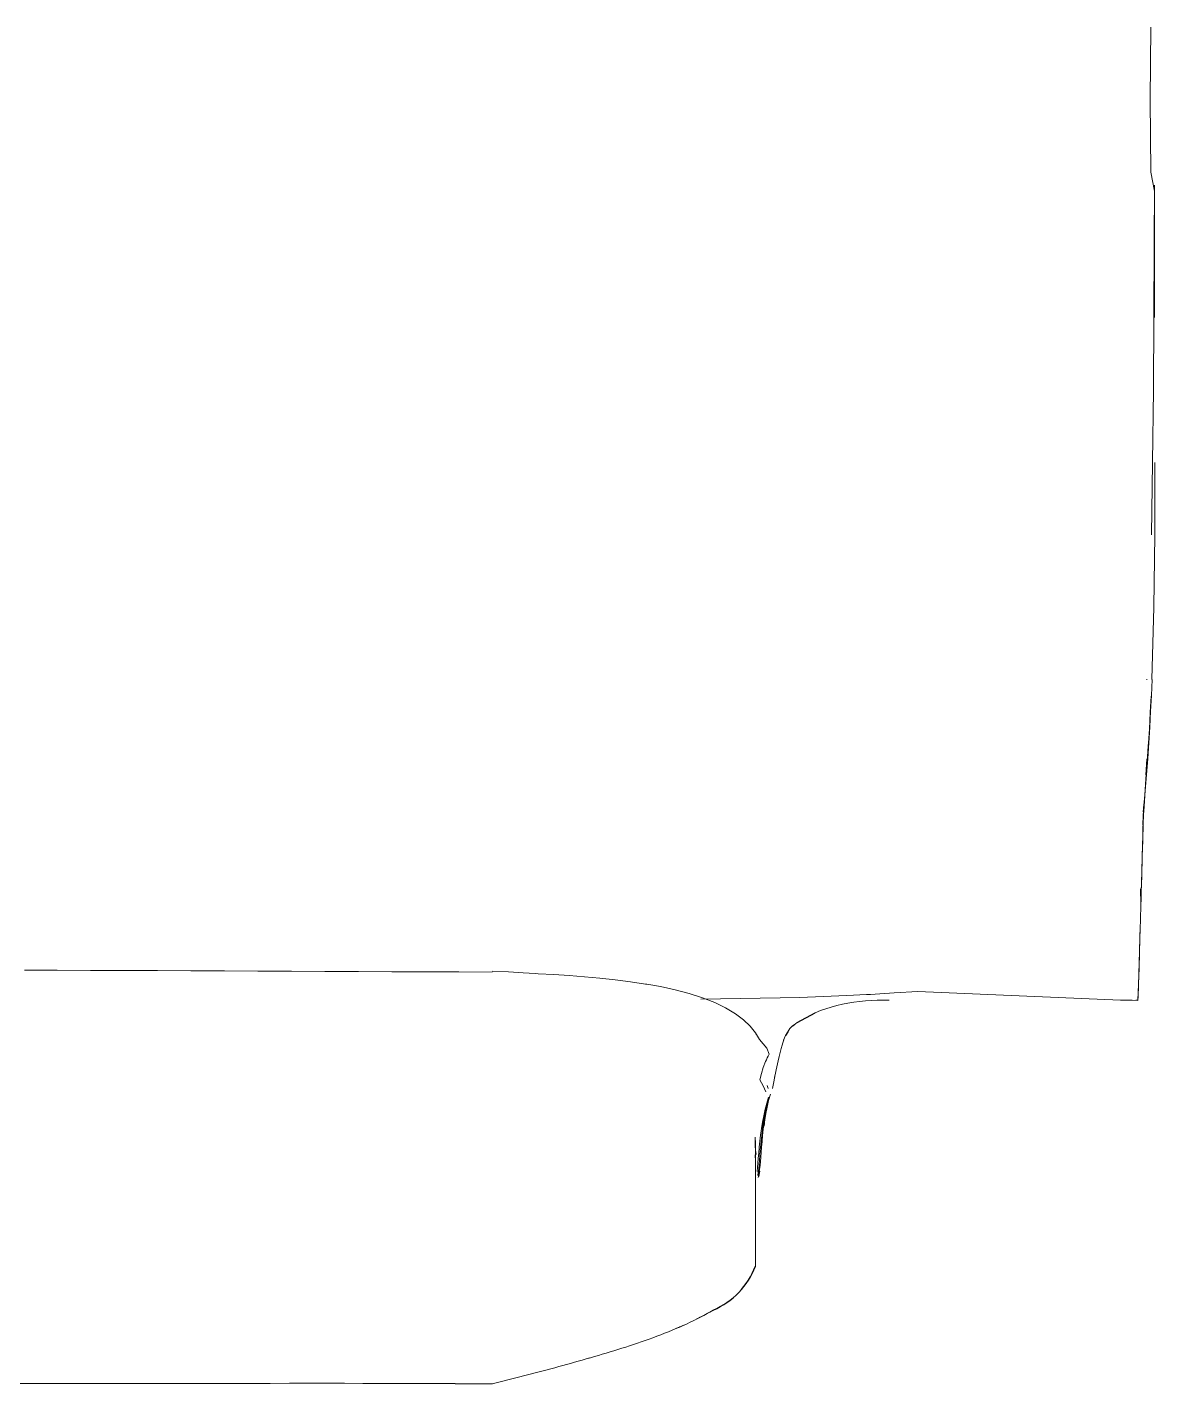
# Model space of a CAD drawing. Header units: inches. Extents: x -2 to 764, y -6 to 562.
# Drawn here: x 64.43 to 79.6, y 171.44 to 189.7 of the extents above; entities that cross this region are included whole.
import ezdxf

# ---------------------------------------------------------------- set-up
doc = ezdxf.new("R2010")
doc.units = ezdxf.units.IN
doc.header["$MEASUREMENT"] = 0
doc.layers.get('0').update_dxf_attribs({"true_color": 0xffffff})
doc.layers.add('SEAT', color=5, linetype='Continuous')

# ---------------------------------------------------------------- blocks, each defined once
blk = doc.blocks.new('LSD225X_0P')
at = {"layer": 'SEAT', "linetype": 'Continuous', "lineweight": 0}
for p, q in [((14.728, -24.26), (14.733, -23.282)), ((14.733, -25.236), (14.728, -24.26)), ((14.782, -25.49), (14.733, -25.236)), ((14.782, -25.412), (14.78, -26.214)), ((14.784, -26.213), (14.782, -25.412)), ((14.78, -26.214), (14.776, -27.19)), ((14.78, -26.214), (14.78, -26.214)), ((14.785, -27.19), (14.784, -26.213)), ((14.776, -27.19), (14.77, -28.167)), ((14.77, -28.167), (14.759, -29.143)), ((14.759, -29.143), (14.745, -30.118)), ((14.789, -30.117), (14.787, -29.142)), ((14.777, -31.091), (14.789, -30.117)), ((14.749, -32.064), (14.777, -31.091)), ((14.678, -32.064), (14.678, -32.064)), ((14.678, -32.064), (14.687, -32.064)), ((14.743, -32.278), (14.753, -32.064)), ((14.753, -32.064), (14.749, -32.064)), ((14.728, -32.51), (14.739, -32.287)), ((14.732, -32.492), (14.743, -32.278)), ((14.715, -32.733), (14.728, -32.51)), ((14.721, -32.706), (14.732, -32.492)), ((14.703, -32.915), (14.715, -32.733)), ((14.708, -32.919), (14.721, -32.706)), ((14.686, -33.178), (14.701, -32.956)), ((14.693, -33.133), (14.708, -32.919)), ((14.701, -32.955), (14.703, -32.915)), ((14.701, -32.956), (14.701, -32.955)), ((14.701, -32.955), (14.701, -32.955)), ((14.669, -33.347), (14.681, -33.133)), ((14.669, -33.401), (14.686, -33.178)), ((14.678, -33.347), (14.693, -33.133)), ((14.652, -33.623), (14.669, -33.401)), ((14.66, -33.56), (14.678, -33.347)), ((14.657, -33.56), (14.641, -33.774)), ((14.643, -33.774), (14.657, -33.56)), ((14.649, -33.681), (14.66, -33.56)), ((14.652, -33.623), (14.633, -33.846)), ((14.636, -33.774), (14.634, -33.881)), ((14.636, -33.888), (14.643, -33.774)), ((14.639, -33.82), (14.652, -33.623)), ((14.641, -33.774), (14.649, -33.681)), ((14.638, -33.808), (14.629, -34.025)), ((14.634, -33.881), (14.629, -33.987)), ((14.629, -33.987), (14.636, -33.888)), ((14.629, -34.025), (14.632, -33.949)), ((14.637, -33.801), (14.63, -34.018)), ((14.635, -33.869), (14.63, -34.011)), ((14.63, -34.011), (14.634, -33.881)), ((14.63, -34.018), (14.633, -33.939)), ((14.631, -33.987), (14.634, -33.881)), ((14.632, -33.949), (14.637, -33.866)), ((14.633, -33.939), (14.636, -33.867)), ((14.635, -33.869), (14.637, -33.801)), ((14.636, -33.867), (14.638, -33.808)), ((14.637, -33.866), (14.639, -33.82)), ((14.625, -34.222), (14.63, -34.011)), ((14.626, -34.197), (14.627, -34.127)), ((14.627, -34.127), (14.629, -34.057)), ((14.629, -34.057), (14.63, -34.018)), ((14.63, -34.016), (14.631, -34.009)), ((14.63, -34.011), (14.63, -34.011)), ((14.63, -34.018), (14.63, -34.016)), ((14.631, -34.006), (14.631, -33.987)), ((14.631, -34.009), (14.631, -34.006)), ((14.619, -34.443), (14.625, -34.232)), ((14.62, -34.406), (14.622, -34.336)), ((14.622, -34.336), (14.624, -34.267)), ((14.624, -34.267), (14.626, -34.197)), ((14.625, -34.223), (14.625, -34.222)), ((14.625, -34.227), (14.625, -34.223)), ((14.625, -34.232), (14.625, -34.227)), ((14.625, -34.232), (14.625, -34.232)), ((14.613, -34.653), (14.619, -34.443)), ((14.616, -34.546), (14.618, -34.476)), ((14.618, -34.476), (14.619, -34.449)), ((14.619, -34.437), (14.62, -34.406)), ((14.619, -34.439), (14.619, -34.437)), ((14.619, -34.447), (14.619, -34.439)), ((14.619, -34.443), (14.619, -34.443)), ((14.619, -34.443), (14.619, -34.443)), ((14.619, -34.443), (14.619, -34.443)), ((14.619, -34.449), (14.619, -34.447)), ((14.608, -34.868), (14.613, -34.663)), ((14.611, -34.755), (14.613, -34.685)), ((14.613, -34.685), (14.615, -34.615)), ((14.613, -34.654), (14.613, -34.653)), ((14.613, -34.659), (14.613, -34.654)), ((14.613, -34.663), (14.613, -34.659)), ((14.613, -34.663), (14.613, -34.663)), ((14.615, -34.615), (14.616, -34.546)), ((14.601, -35.09), (14.597, -34.884)), ((14.601, -35.09), (14.607, -34.879)), ((14.607, -34.894), (14.609, -34.825)), ((14.607, -34.87), (14.608, -34.868)), ((14.607, -34.874), (14.607, -34.87)), ((14.607, -34.877), (14.607, -34.874)), ((14.607, -34.874), (14.607, -34.874)), ((14.607, -34.874), (14.607, -34.874)), ((14.607, -34.874), (14.607, -34.874)), ((14.607, -34.879), (14.607, -34.877)), ((14.609, -34.825), (14.611, -34.755)), ((14.601, -35.085), (14.603, -35.034)), ((14.603, -35.034), (14.605, -34.964)), ((14.605, -34.964), (14.607, -34.894)), ((14.595, -35.305), (14.601, -35.09)), ((14.595, -35.311), (14.597, -35.243)), ((14.599, -35.173), (14.601, -35.103)), ((14.601, -35.087), (14.601, -35.085)), ((14.601, -35.092), (14.601, -35.087)), ((14.601, -35.093), (14.601, -35.092)), ((14.601, -35.103), (14.601, -35.093)), ((14.589, -35.519), (14.595, -35.305)), ((14.582, -35.734), (14.589, -35.521)), ((14.586, -35.623), (14.587, -35.572)), ((14.587, -35.572), (14.589, -35.521)), ((14.587, -35.572), (14.587, -35.572)), ((14.589, -35.521), (14.591, -35.457)), ((14.589, -35.521), (14.589, -35.519)), ((14.582, -35.738), (14.576, -35.951)), ((14.58, -35.826), (14.581, -35.775)), ((14.581, -35.775), (14.583, -35.724)), ((14.582, -35.735), (14.582, -35.734)), ((14.582, -35.736), (14.582, -35.735)), ((14.582, -35.736), (14.582, -35.736)), ((14.582, -35.736), (14.582, -35.737)), ((14.582, -35.737), (14.582, -35.738)), ((14.583, -35.724), (14.584, -35.674)), ((14.584, -35.674), (14.586, -35.623)), ((-0.28, -35.977), (-0.426, -35.976)), ((-0.133, -35.977), (-0.28, -35.977)), ((0.013, -35.978), (-0.133, -35.977)), ((0.464, -35.98), (0.013, -35.978)), ((0.915, -35.982), (0.464, -35.98)), ((14.576, -35.951), (14.569, -36.166)), ((14.573, -36.029), (14.575, -35.978)), ((14.575, -35.978), (14.576, -35.928)), ((14.576, -35.928), (14.578, -35.877)), ((14.578, -35.877), (14.58, -35.826)), ((1.365, -35.984), (0.915, -35.982)), ((1.816, -35.986), (1.365, -35.984)), ((2.267, -35.988), (1.816, -35.986)), ((2.717, -35.99), (2.267, -35.988)), ((3.168, -35.992), (2.717, -35.99)), ((3.619, -35.994), (3.168, -35.992)), ((4.069, -35.996), (3.619, -35.994)), ((4.52, -35.998), (4.069, -35.996)), ((4.971, -36), (4.52, -35.998)), ((5.421, -36.002), (4.971, -36)), ((5.872, -36.004), (5.421, -36.002)), ((5.872, -35.992), (6.088, -36.002)), ((6.088, -36.002), (6.285, -36.013)), ((6.285, -36.013), (6.45, -36.022)), ((6.45, -36.022), (6.491, -36.025)), ((6.491, -36.025), (6.698, -36.037)), ((6.698, -36.037), (6.905, -36.051)), ((6.905, -36.051), (7.112, -36.068)), ((7.112, -36.068), (7.319, -36.086)), ((7.319, -36.086), (7.525, -36.108)), ((7.525, -36.108), (7.731, -36.133)), ((7.731, -36.133), (7.935, -36.164)), ((7.935, -36.164), (7.952, -36.167)), ((14.569, -36.162), (14.57, -36.131)), ((14.569, -36.163), (14.569, -36.162)), ((14.569, -36.169), (14.569, -36.163)), ((14.57, -36.131), (14.572, -36.08)), ((14.572, -36.08), (14.573, -36.029)), ((7.952, -36.167), (8.137, -36.199)), ((8.137, -36.199), (8.333, -36.241)), ((8.333, -36.241), (8.523, -36.291)), ((8.523, -36.291), (8.702, -36.348)), ((10.009, -36.345), (8.679, -36.368)), ((10.327, -36.334), (10.009, -36.345)), ((10.645, -36.32), (10.327, -36.334)), ((10.907, -36.307), (10.645, -36.32)), ((10.964, -36.304), (10.907, -36.307)), ((11.281, -36.285), (10.964, -36.304)), ((11.599, -36.265), (11.281, -36.285)), ((11.599, -36.265), (14.325, -36.381)), ((14.569, -36.166), (14.562, -36.381)), ((14.562, -36.384), (14.564, -36.334)), ((14.564, -36.334), (14.565, -36.283)), ((14.565, -36.283), (14.567, -36.232)), ((14.567, -36.232), (14.569, -36.181)), ((14.569, -36.166), (14.569, -36.166)), ((14.569, -36.166), (14.569, -36.166)), ((14.569, -36.166), (14.569, -36.166)), ((14.569, -36.17), (14.569, -36.169)), ((14.569, -36.181), (14.569, -36.17)), ((8.702, -36.348), (8.867, -36.412)), ((8.867, -36.412), (9.012, -36.483)), ((9.012, -36.483), (9.147, -36.564)), ((10.218, -36.55), (10.288, -36.522)), ((10.288, -36.522), (10.36, -36.496)), ((10.36, -36.496), (10.433, -36.474)), ((10.433, -36.474), (10.507, -36.454)), ((10.507, -36.454), (10.583, -36.437)), ((10.583, -36.437), (10.659, -36.422)), ((10.659, -36.422), (10.737, -36.41)), ((10.737, -36.41), (10.815, -36.4)), ((10.815, -36.4), (10.894, -36.392)), ((10.894, -36.392), (10.973, -36.386)), ((10.973, -36.386), (11.053, -36.383)), ((11.053, -36.383), (11.133, -36.381)), ((11.133, -36.381), (11.211, -36.381)), ((14.325, -36.381), (14.325, -36.381)), ((14.325, -36.381), (14.325, -36.381)), ((14.325, -36.381), (14.403, -36.381)), ((14.403, -36.381), (14.483, -36.382)), ((14.444, -36.381), (14.444, -36.381)), ((14.444, -36.381), (14.444, -36.381)), ((14.483, -36.382), (14.562, -36.384)), ((14.503, -36.381), (14.503, -36.381)), ((14.503, -36.381), (14.503, -36.381)), ((14.562, -36.381), (14.533, -36.381)), ((14.533, -36.381), (14.533, -36.381)), ((9.147, -36.564), (9.253, -36.646)), ((9.253, -36.646), (9.343, -36.732)), ((9.954, -36.698), (9.933, -36.713)), ((9.952, -36.694), (9.954, -36.698)), ((9.954, -36.698), (9.976, -36.683)), ((9.343, -36.732), (9.414, -36.82)), ((9.409, -36.84), (9.409, -36.837)), ((9.414, -36.82), (9.47, -36.909)), ((9.793, -36.922), (9.806, -36.887)), ((9.806, -36.887), (9.819, -36.857)), ((9.862, -36.784), (9.847, -36.806)), ((9.878, -36.763), (9.862, -36.784)), ((9.872, -36.762), (9.877, -36.764)), ((9.877, -36.762), (9.878, -36.763)), ((9.877, -36.764), (9.878, -36.763)), ((9.878, -36.763), (9.895, -36.746)), ((9.895, -36.746), (9.913, -36.728)), ((9.913, -36.728), (9.914, -36.728)), ((9.47, -36.909), (9.568, -37.029)), ((9.568, -37.029), (9.596, -37.109)), ((9.74, -37.102), (9.75, -37.066)), ((9.75, -37.066), (9.759, -37.03)), ((9.759, -37.03), (9.772, -36.986)), ((9.772, -36.986), (9.782, -36.954)), ((9.782, -36.954), (9.795, -36.916)), ((9.795, -36.916), (9.793, -36.922)), ((9.793, -36.922), (9.793, -36.922)), ((9.519, -37.288), (9.549, -37.208)), ((9.549, -37.208), (9.56, -37.183)), ((9.56, -37.183), (9.572, -37.158)), ((9.572, -37.158), (9.583, -37.134)), ((9.596, -37.109), (9.583, -37.134)), ((9.701, -37.279), (9.709, -37.238)), ((9.709, -37.238), (9.718, -37.197)), ((9.718, -37.197), (9.731, -37.139)), ((9.731, -37.139), (9.74, -37.102)), ((9.471, -37.455), (9.493, -37.37)), ((9.493, -37.37), (9.519, -37.288)), ((9.659, -37.482), (9.674, -37.404)), ((9.674, -37.404), (9.668, -37.437)), ((9.668, -37.437), (9.671, -37.422)), ((9.671, -37.422), (9.683, -37.362)), ((9.683, -37.362), (9.692, -37.32)), ((9.692, -37.32), (9.701, -37.279)), ((9.495, -37.496), (9.471, -37.455)), ((9.517, -37.535), (9.495, -37.496)), ((9.535, -37.575), (9.517, -37.535)), ((9.551, -37.616), (9.535, -37.575)), ((9.584, -37.571), (9.572, -37.531)), ((9.642, -37.57), (9.65, -37.526)), ((9.65, -37.526), (9.659, -37.482)), ((9.543, -37.851), (9.566, -37.768)), ((9.561, -37.86), (9.581, -37.774)), ((9.565, -37.813), (9.587, -37.73)), ((9.566, -37.768), (9.591, -37.686)), ((9.591, -37.734), (9.571, -37.82)), ((9.581, -37.774), (9.591, -37.734)), ((9.587, -37.73), (9.614, -37.648)), ((9.507, -38.024), (9.524, -37.937)), ((9.514, -38.073), (9.528, -37.986)), ((9.524, -37.937), (9.543, -37.851)), ((9.528, -37.986), (9.545, -37.899)), ((9.53, -38.033), (9.544, -37.946)), ((9.554, -37.906), (9.54, -37.993)), ((9.544, -37.946), (9.561, -37.86)), ((9.545, -37.899), (9.565, -37.813)), ((9.571, -37.82), (9.554, -37.906)), ((9.481, -38.197), (9.493, -38.111)), ((9.493, -38.111), (9.507, -38.024)), ((9.493, -38.243), (9.503, -38.159)), ((9.503, -38.159), (9.514, -38.073)), ((9.509, -38.203), (9.518, -38.119)), ((9.518, -38.119), (9.53, -38.033)), ((9.529, -38.079), (9.534, -38.038)), ((9.532, -38.051), (9.529, -38.079)), ((9.54, -37.993), (9.532, -38.051)), ((9.409, -38.227), (9.413, -38.45)), ((9.409, -38.227), (9.413, -38.439)), ((9.41, -38.235), (9.413, -38.45)), ((9.413, -38.462), (9.41, -38.235)), ((9.413, -38.468), (9.41, -38.243)), ((9.41, -38.243), (9.413, -38.462)), ((9.413, -38.488), (9.411, -38.261)), ((9.411, -38.261), (9.413, -38.481)), ((9.413, -38.503), (9.412, -38.271)), ((9.413, -38.526), (9.413, -38.293)), ((9.464, -38.362), (9.472, -38.281)), ((9.472, -38.281), (9.481, -38.197)), ((9.479, -38.4), (9.486, -38.323)), ((9.486, -38.323), (9.493, -38.243)), ((9.496, -38.36), (9.502, -38.284)), ((9.502, -38.284), (9.509, -38.203)), ((9.411, -38.495), (9.413, -38.424)), ((9.413, -38.434), (9.411, -38.506)), ((9.411, -38.495), (9.413, -38.45)), ((9.411, -38.495), (9.412, -38.485)), ((9.411, -38.506), (9.411, -38.495)), ((9.412, -38.485), (9.413, -38.424)), ((9.416, -38.429), (9.413, -38.395)), ((9.413, -38.395), (9.417, -38.451)), ((9.416, -38.425), (9.413, -38.396)), ((9.413, -38.396), (9.418, -38.451)), ((9.416, -38.423), (9.413, -38.398)), ((9.413, -38.398), (9.419, -38.451)), ((9.42, -38.452), (9.413, -38.4)), ((9.413, -38.4), (9.416, -38.422)), ((9.421, -38.454), (9.413, -38.403)), ((9.413, -38.403), (9.417, -38.428)), ((9.422, -38.456), (9.413, -38.407)), ((9.413, -38.407), (9.418, -38.434)), ((9.422, -38.458), (9.413, -38.409)), ((9.413, -38.409), (9.418, -38.435)), ((9.413, -38.439), (9.413, -38.434)), ((9.413, -38.445), (9.413, -38.439)), ((9.413, -38.45), (9.413, -38.445)), ((9.413, -38.45), (9.413, -38.456)), ((9.413, -38.456), (9.413, -38.462)), ((9.413, -38.462), (9.413, -38.468)), ((9.413, -38.481), (9.413, -38.488)), ((9.413, -38.488), (9.413, -38.495)), ((9.413, -38.495), (9.413, -38.503)), ((9.413, -38.518), (9.413, -38.526)), ((9.416, -38.391), (9.415, -38.375)), ((9.416, -38.408), (9.416, -38.391)), ((9.416, -38.425), (9.416, -38.408)), ((9.416, -38.422), (9.421, -38.454)), ((9.416, -38.423), (9.42, -38.452)), ((9.416, -38.443), (9.416, -38.425)), ((9.419, -38.451), (9.416, -38.425)), ((9.418, -38.451), (9.416, -38.429)), ((9.417, -38.451), (9.416, -38.436)), ((9.416, -38.462), (9.416, -38.443)), ((9.416, -38.482), (9.416, -38.462)), ((9.416, -38.502), (9.416, -38.482)), ((9.416, -38.523), (9.416, -38.502)), ((9.416, -38.545), (9.416, -38.523)), ((9.417, -38.428), (9.422, -38.456)), ((9.418, -38.434), (9.422, -38.458)), ((9.446, -38.576), (9.452, -38.51)), ((9.452, -38.51), (9.458, -38.439)), ((9.458, -38.439), (9.464, -38.362)), ((9.463, -38.596), (9.468, -38.536)), ((9.468, -38.536), (9.474, -38.471)), ((9.474, -38.471), (9.479, -38.4)), ((9.48, -38.555), (9.485, -38.496)), ((9.485, -38.496), (9.49, -38.431)), ((9.49, -38.431), (9.496, -38.36)), ((9.415, -38.617), (9.413, -38.836)), ((9.413, -38.825), (9.415, -38.642)), ((9.415, -38.642), (9.413, -38.851)), ((9.413, -38.851), (9.414, -38.668)), ((9.414, -38.668), (9.413, -38.883)), ((9.413, -38.836), (9.415, -38.684)), ((9.413, -38.899), (9.414, -38.695)), ((9.414, -38.695), (9.413, -38.925)), ((9.414, -38.722), (9.415, -38.617)), ((9.415, -38.684), (9.416, -38.592)), ((9.416, -38.568), (9.416, -38.545)), ((9.416, -38.592), (9.416, -38.568)), ((9.435, -38.69), (9.441, -38.635)), ((9.441, -38.635), (9.446, -38.576)), ((9.445, -38.741), (9.451, -38.698)), ((9.451, -38.698), (9.457, -38.65)), ((9.457, -38.65), (9.463, -38.596)), ((9.457, -38.737), (9.463, -38.699)), ((9.473, -38.683), (9.458, -38.757)), ((9.463, -38.699), (9.469, -38.656)), ((9.464, -38.728), (9.473, -38.683)), ((9.469, -38.656), (9.475, -38.608)), ((9.475, -38.608), (9.48, -38.555)), ((9.413, -38.932), (9.413, -38.722)), ((9.413, -38.722), (9.413, -38.948)), ((9.413, -38.851), (9.414, -38.722)), ((9.413, -38.883), (9.413, -38.825)), ((9.413, -38.851), (9.413, -38.899)), ((9.45, -38.771), (9.457, -38.737)), ((9.458, -38.757), (9.464, -38.728)), ((9.413, -38.925), (9.413, -38.932)), ((9.413, -38.948), (9.413, -38.965)), ((9.413, -38.965), (9.413, -38.981)), ((9.413, -38.981), (9.413, -38.998)), ((9.413, -38.998), (9.413, -39.015)), ((9.413, -39.015), (9.413, -39.031)), ((9.413, -39.031), (9.413, -39.047)), ((9.413, -39.047), (9.413, -39.064)), ((9.413, -39.064), (9.413, -39.08)), ((9.413, -39.08), (9.413, -39.102)), ((9.413, -39.102), (9.413, -39.124)), ((9.413, -39.124), (9.413, -39.146)), ((9.413, -39.146), (9.413, -39.168)), ((9.413, -39.168), (9.413, -39.191)), ((9.413, -39.191), (9.413, -39.214)), ((9.413, -39.214), (9.413, -39.238)), ((9.413, -39.238), (9.413, -39.262)), ((9.413, -39.262), (9.413, -39.288)), ((9.413, -39.288), (9.413, -39.314)), ((9.413, -39.314), (9.413, -39.341)), ((9.413, -39.341), (9.413, -39.37)), ((9.413, -39.37), (9.413, -39.399)), ((9.413, -39.399), (9.413, -39.429)), ((9.413, -39.429), (9.413, -39.459)), ((9.413, -39.459), (9.413, -39.489)), ((9.413, -39.489), (9.413, -39.52)), ((9.413, -39.52), (9.413, -39.55)), ((9.413, -39.55), (9.413, -39.58)), ((9.413, -39.58), (9.413, -39.61)), ((9.413, -39.61), (9.413, -39.64)), ((9.413, -39.64), (9.413, -39.67)), ((9.413, -39.67), (9.413, -39.699)), ((9.413, -39.699), (9.413, -39.728)), ((9.413, -39.728), (9.413, -39.758)), ((9.413, -39.758), (9.413, -39.787)), ((9.413, -39.787), (9.413, -39.816)), ((9.413, -39.816), (9.413, -39.846)), ((9.413, -39.846), (9.413, -39.875)), ((9.413, -39.875), (9.413, -39.905)), ((9.413, -39.905), (9.413, -39.934)), ((9.413, -39.934), (9.413, -39.964)), ((8.484, -40.741), (8.534, -40.717)), ((8.534, -40.717), (8.584, -40.693)), ((8.584, -40.693), (8.633, -40.669)), ((8.682, -40.643), (8.62, -40.675)), ((8.62, -40.675), (8.669, -40.65)), ((8.633, -40.669), (8.666, -40.651)), ((8.666, -40.651), (8.682, -40.643)), ((8.669, -40.65), (8.73, -40.617)), ((8.717, -40.625), (8.669, -40.65)), ((8.669, -40.65), (8.682, -40.643)), ((8.682, -40.643), (8.73, -40.617)), ((8.765, -40.599), (8.717, -40.625)), ((8.752, -40.605), (8.812, -40.572)), ((8.799, -40.58), (8.752, -40.605)), ((8.781, -40.59), (8.765, -40.599)), ((8.812, -40.572), (8.781, -40.59)), ((8.845, -40.554), (8.799, -40.58)), ((8.086, -40.906), (8.034, -40.925)), ((8.138, -40.886), (8.086, -40.906)), ((8.19, -40.866), (8.138, -40.886)), ((8.241, -40.845), (8.19, -40.866)), ((8.293, -40.824), (8.241, -40.845)), ((8.344, -40.803), (8.293, -40.824)), ((8.332, -40.808), (8.395, -40.781)), ((8.383, -40.786), (8.332, -40.808)), ((8.395, -40.781), (8.344, -40.803)), ((8.446, -40.758), (8.383, -40.786)), ((8.383, -40.786), (8.433, -40.764)), ((8.395, -40.781), (8.383, -40.786)), ((8.395, -40.781), (8.404, -40.777)), ((8.404, -40.777), (8.446, -40.758)), ((8.433, -40.764), (8.484, -40.741)), ((7.562, -41.084), (7.509, -41.101)), ((7.615, -41.068), (7.562, -41.084)), ((7.667, -41.051), (7.615, -41.068)), ((7.72, -41.034), (7.667, -41.051)), ((7.772, -41.017), (7.72, -41.034)), ((7.825, -40.999), (7.772, -41.017)), ((7.877, -40.981), (7.825, -40.999)), ((7.929, -40.963), (7.877, -40.981)), ((7.982, -40.944), (7.929, -40.963)), ((8.034, -40.925), (7.982, -40.944)), ((6.871, -41.286), (6.924, -41.272)), ((6.924, -41.272), (6.976, -41.257)), ((6.976, -41.257), (7.029, -41.242)), ((7.029, -41.242), (7.081, -41.227)), ((7.081, -41.227), (7.134, -41.212)), ((7.193, -41.195), (7.134, -41.212)), ((7.134, -41.212), (7.186, -41.197)), ((7.246, -41.18), (7.193, -41.195)), ((7.299, -41.164), (7.246, -41.18)), ((7.351, -41.149), (7.299, -41.164)), ((7.404, -41.133), (7.351, -41.149)), ((7.457, -41.117), (7.404, -41.133)), ((7.509, -41.101), (7.457, -41.117)), ((6.187, -41.467), (6.24, -41.454)), ((6.24, -41.454), (6.292, -41.44)), ((6.292, -41.44), (6.345, -41.426)), ((6.345, -41.426), (6.398, -41.413)), ((6.398, -41.413), (6.45, -41.399)), ((6.45, -41.399), (6.503, -41.385)), ((6.503, -41.385), (6.556, -41.371)), ((6.556, -41.371), (6.608, -41.357)), ((6.608, -41.357), (6.661, -41.343)), ((6.661, -41.343), (6.713, -41.329)), ((6.713, -41.329), (6.766, -41.315)), ((6.766, -41.315), (6.819, -41.301)), ((6.819, -41.301), (6.871, -41.286)), ((-0.61, -41.542), (-0.353, -41.542)), ((-0.353, -41.542), (-0.11, -41.542)), ((-0.11, -41.542), (0.139, -41.542)), ((0.139, -41.542), (0.389, -41.542)), ((0.389, -41.542), (0.638, -41.542)), ((0.638, -41.542), (0.889, -41.542)), ((0.889, -41.542), (1.137, -41.541)), ((1.137, -41.541), (1.387, -41.541)), ((1.387, -41.541), (1.636, -41.541)), ((1.636, -41.541), (1.886, -41.541)), ((1.886, -41.541), (2.129, -41.541)), ((2.129, -41.541), (2.385, -41.54)), ((2.385, -41.54), (2.634, -41.54)), ((2.634, -41.54), (2.883, -41.54)), ((2.883, -41.54), (3.144, -41.539)), ((3.144, -41.539), (3.382, -41.539)), ((3.382, -41.539), (3.621, -41.538)), ((3.621, -41.538), (3.382, -41.538)), ((3.382, -41.538), (3.451, -41.539)), ((3.451, -41.539), (3.621, -41.539)), ((3.621, -41.539), (3.881, -41.539)), ((3.881, -41.539), (4.13, -41.54)), ((4.13, -41.54), (4.382, -41.54)), ((4.382, -41.54), (4.628, -41.541)), ((4.628, -41.541), (4.877, -41.541)), ((4.877, -41.541), (5.126, -41.542)), ((5.126, -41.542), (5.374, -41.542)), ((5.374, -41.542), (5.126, -41.542)), ((5.126, -41.542), (5.198, -41.542)), ((5.198, -41.542), (5.374, -41.543)), ((5.872, -41.547), (5.924, -41.534)), ((5.924, -41.534), (5.977, -41.52)), ((5.977, -41.52), (6.03, -41.507)), ((6.03, -41.507), (6.082, -41.494)), ((6.082, -41.494), (6.135, -41.48)), ((6.135, -41.48), (6.187, -41.467))]:
    blk.add_line(p, q, dxfattribs=at)
at = {"layer": 'SEAT'}
for p, q in [((9.976, -36.683), (10.218, -36.55)), ((9.847, -36.806), (9.819, -36.857)), ((9.913, -36.728), (9.933, -36.713)), ((5.374, -41.542), (5.872, -41.547))]:
    blk.add_line(p, q, dxfattribs=at)
blk.add_arc((8.436, -39.592), 1.045, 293.0317, 339.1667, dxfattribs=at)

msp = doc.modelspace()

# ---------------------------------------------------------------- block references
msp.add_blockref('LSD225X_0P', (64.815, 212.985))

doc.saveas('drawing.dxf')
